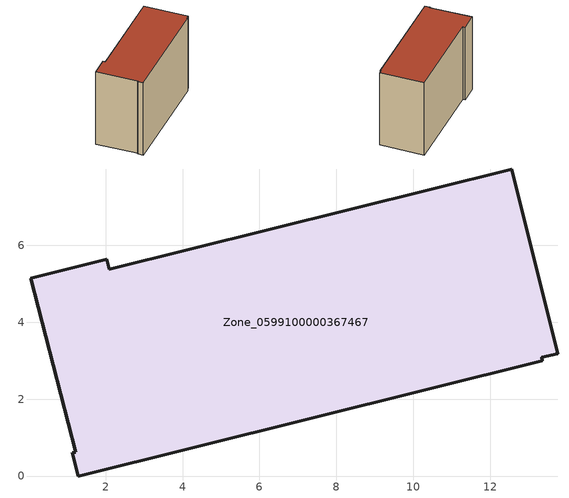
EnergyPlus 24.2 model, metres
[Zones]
Zone_0599100000367467
 floor ground (C_G): 13.36,2.99 1.28,0 1.13,0.6 1.22,0.62 0.05,5.15 2.03,5.64 2.09,5.38 12.56,7.99 13.76,3.18 13.35,3.09 z0
 wall outside (C_F): 13.76,3.18 12.56,7.99 2.09,5.38 2.03,5.64 0.05,5.15 1.22,0.62 1.13,0.6 1.28,0 13.36,2.99 13.35,3.09 13.76,3.18 z0:9.03
 roof outside (C_R): 1.28,0 13.36,2.99 13.35,3.09 13.76,3.18 12.56,7.99 2.09,5.38 2.03,5.64 0.05,5.15 1.22,0.62 1.13,0.6 z9.03
[BUILDING]
Pand.0599100000367467: North Axis=0; Terrain=City; Loads Convergence Tolerance Value=0.04; Temperature Convergence Tolerance Value=0.4; Solar Distribution=FullExterior; Maximum Number of Warmup Days=25; Minimum Number of Warmup Days=1
[Site:Location]
Rotterdam.The.Hague.AP_ZH_NLD Design_Conditions: Latitude=51.96; Longitude=4.45; Time Zone=1; Elevation=-4.5
[SITE:GROUNDTEMPERATURE:BUILDINGSURFACE]
18, 18, 18, 18, 18, 18, 18, 18, 18, 18, 18, 18
[MATERIAL] Thermal Absorptance=0.9; Solar Absorptance=0.7; Visible Absorptance=0.7
Name | Roughness | Thickness | Conductivity | Density | Specific Heat
G.TC.1992-2005 | MediumSmooth | 0.15 | 0.06 | 540 | 1210
F.TC.1992-2005 | Rough | 0.3 | 0.12 | 1920 | 840
R.TC.1992-2005 | MediumRough | 0.2 | 0.08 | 1500 | 1000
[CONSTRUCTION]
C_G: G.TC.1992-2005
C_F: F.TC.1992-2005
C_R: R.TC.1992-2005
[ZONE]
Zone_0599100000367467: Type=1; Multiplier=1; Ceiling Height=Autocalculate; Volume=Autocalculate; Floor Area=autocalculate; Part of Total Floor Area=Yes
[ZONEINFILTRATION:DESIGNFLOWRATE]
Infil_Zone_0599100000367467: Zone or ZoneList or Space or SpaceList=Zone_0599100000367467; Schedule=AlwaysOn; Design Flow Rate Calculation Method=Flow/Area; Flow Rate per Floor Area=0.0015; Constant Term Coefficient=1; Temperature Term Coefficient=0; Velocity Term Coefficient=0; Velocity Squared Term Coefficient=0
[HVACTEMPLATE:ZONE:IDEALLOADSAIRSYSTEM]
Zone_0599100000367467: Maximum Heating Supply Air Temperature=50; Minimum Cooling Supply Air Temperature=13; Maximum Heating Supply Air Humidity Ratio=0.0156; Minimum Cooling Supply Air Humidity Ratio=0.0077; Heating Limit=NoLimit; Cooling Limit=NoLimit; Dehumidification Control Type=ConstantSensibleHeatRatio; Cooling Sensible Heat Ratio=0.7; Dehumidification Setpoint=60; Humidification Control Type=None; Humidification Setpoint=30; Outdoor Air Method=None; Outdoor Air Flow Rate per Person=0.00944; Outdoor Air Flow Rate per Zone Floor Area=0; Outdoor Air Flow Rate per Zone=0; Demand Controlled Ventilation Type=None; Outdoor Air Economizer Type=NoEconomizer; Heat Recovery Type=None; Sensible Heat Recovery Effectiveness=0.7; Latent Heat Recovery Effectiveness=0.65
[ZONECONTROL:THERMOSTAT]
ThermostatControl_Zone_0599100000367467: Zone or ZoneList=Zone_0599100000367467; Control Type Schedule=DualSetpointControlType; Control 1=Thermostat_Zone_0599100000367467; Temperature Difference Between Cutout And Setpoint=0
[THERMOSTATSETPOINT:DUALSETPOINT]
Thermostat_Zone_0599100000367467: Heating Setpoint Temperature Schedule=HeatingSetpoint_Zone_0599100000367467; Cooling Setpoint Temperature Schedule=CoolingSetpoint_Zone_0599100000367467
[SCHEDULE:COMPACT]
HeatingSetpoint_Zone_0599100000367467: Through: 12/31, For: AllDays, Until: 24:00, 21
CoolingSetpoint_Zone_0599100000367467: Through: 12/31, For: AllDays, Until: 24:00, 24
DualSetpointControlType: Through: 12/31, For: AllDays, Until: 24:00, 4
AlwaysOn: Through: 12/31, For: AllDays, Until: 24:00, 1
